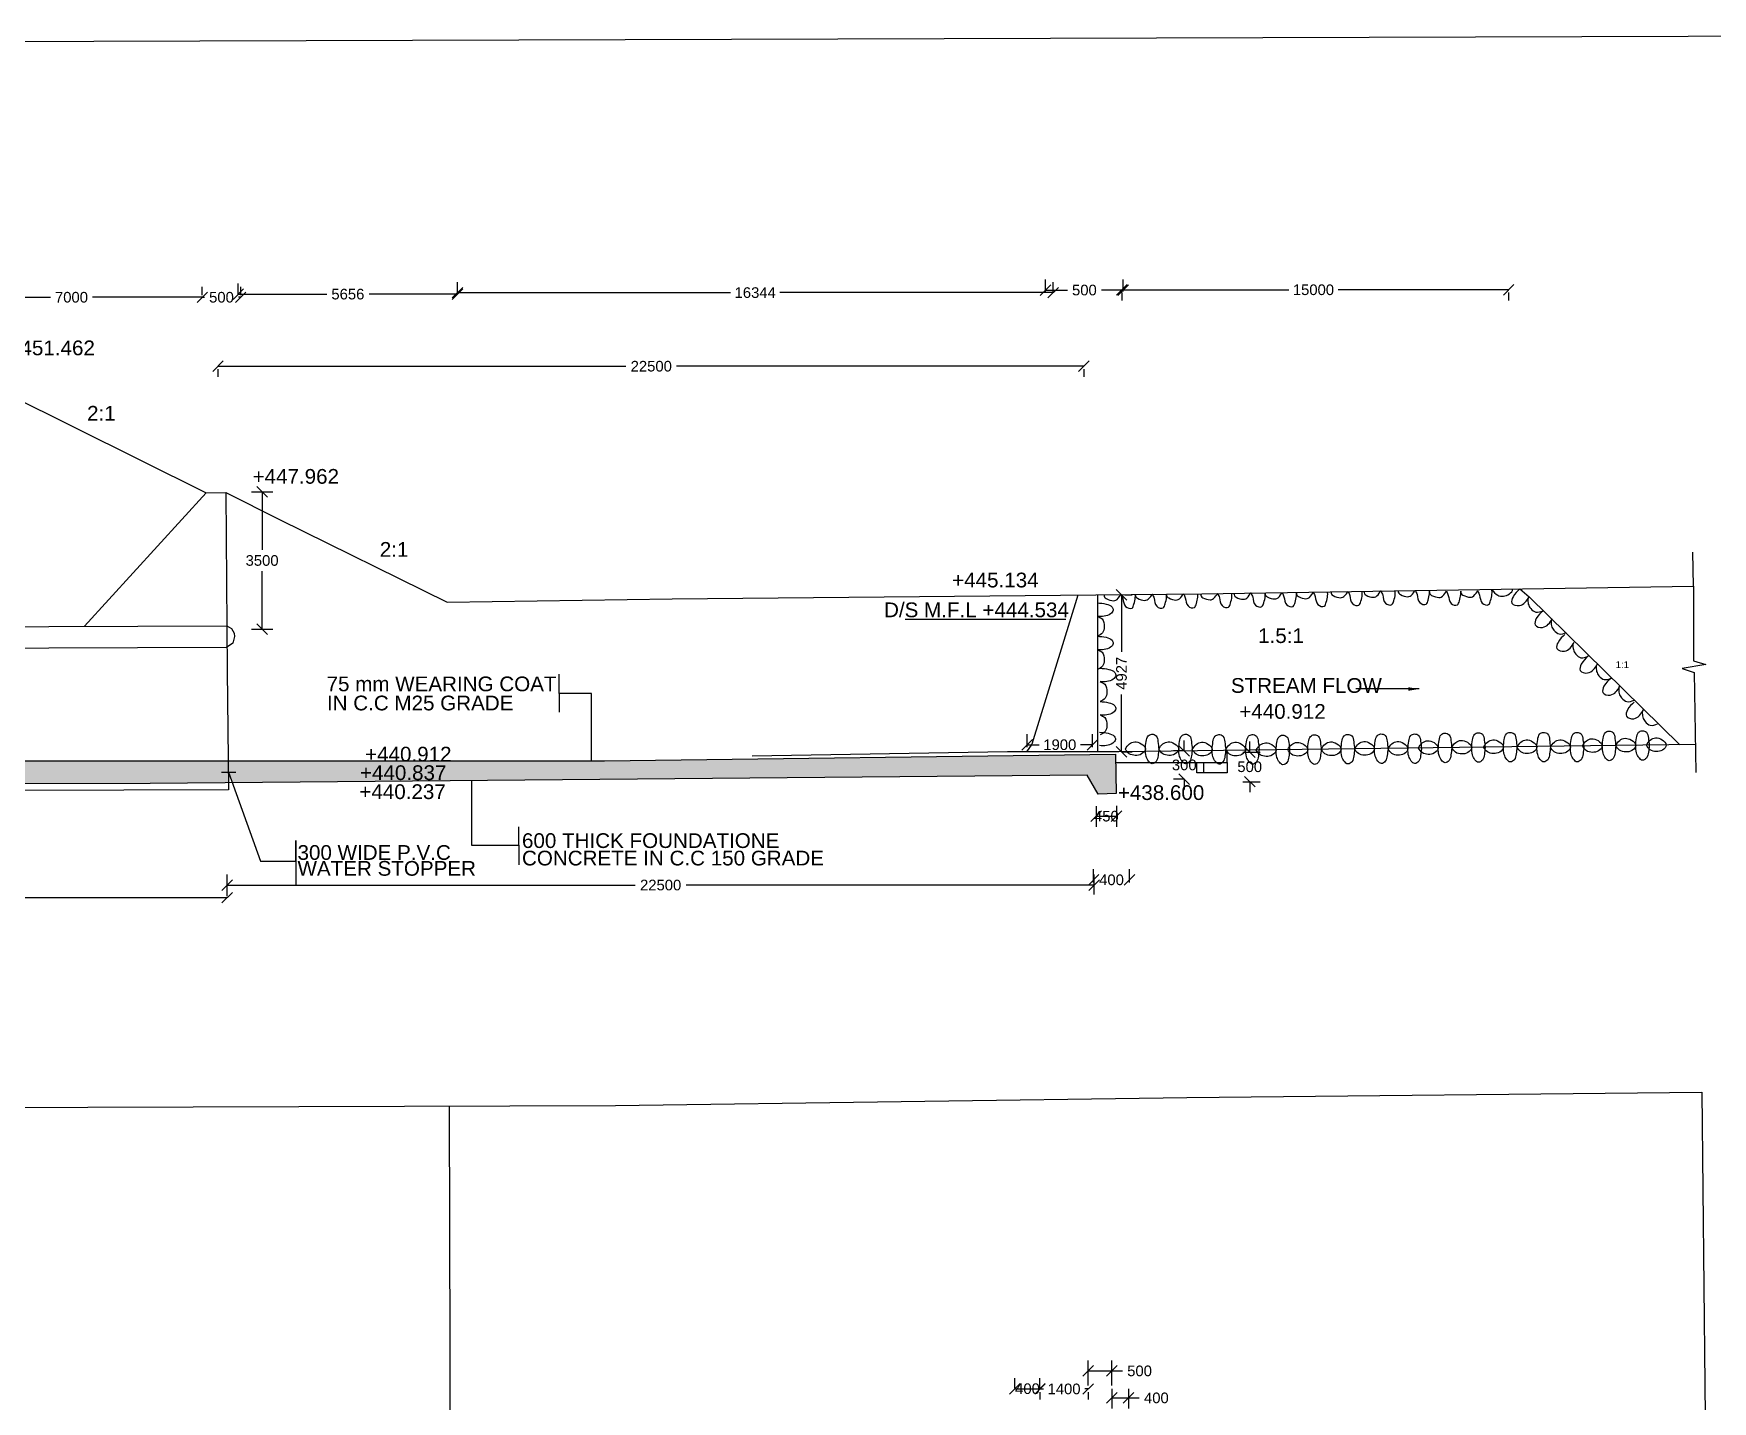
# Model space of a CAD drawing. Header units: inches. Extents: x 112 to 101600, y 95 to 62139.
# Drawn here: x 167.72 to 196.19, y 139.35 to 162.56 of the extents above; entities that cross this region are included whole.
import ezdxf

# ---------------------------------------------------------------- set-up
doc = ezdxf.new("R2010")
doc.units = ezdxf.units.IN
doc.header["$MEASUREMENT"] = 0
doc.layers.add('DRAWING', color=7, linetype='Continuous')
doc.styles.get("Standard").update_dxf_attribs({"font": 'arial.ttf'})
doc.dimstyles.get("Standard").update_dxf_attribs({"dimtxt": 0.18, "dimasz": 0.18, "dimexe": 0.18, "dimexo": 0.0625, "dimgap": 0.09, "dimtad": 0, "dimtih": 1, "dimtoh": 1, "dimdec": 4, "dimzin": 0, "dimdsep": 46, "dimtxsty": 'Standard', "dimblk": 'OBLIQUE', "dimcen": 0.09, "dimadec": 0, "dimazin": 0, "dimtfac": 1, "dimtdec": 4, "dimtofl": 0, "dimtmove": 0, "dimatfit": 3, "dimfxl": 1, "dimtolj": 1, "dimtzin": 0, "dimarcsym": 0})
pattern_1 = [(50, (0, 0), (0.3586301, -0.03137607), [0.0375, -0.4125]), (355, (0, 0), (-0.06937567, 0.37609607), [0.03, -0.33]), (100.4514, (0.0299, -0.0026), (0.2892547, 0.34471977), [0.0318701, -0.35057106]), (46.1842, (0, 0.1), (0.5336205, -0.0827595), [0.05625, -0.61875]), (96.6356, (0.04447, 0.0931), (0.4673314, 0.4870589), [0.0478051, -0.5258565]), (351.1842, (0, 0.1), (0.467331, 0.4870593), [0.045, -0.495]), (21, (0.05, 0.075), (0.29845353, -0.20130945), [0.0375, -0.4125]), (326, (0.05, 0.075), (0.12165767, 0.362575), [0.03, -0.33]), (71.4514, (0.07487, 0.05822), (0.4201113, 0.16126525), [0.0318701, -0.35057106]), (37.5, (0, 0), (0.00607993, 0.16644693), [0, -0.326, 0, -0.335, 0, -0.33125]), (7.5, (0, 0), (0.13153477, 0.19720586), [0, -0.191, 0, -0.3185, 0, -0.12625]), (327.5, (-0.1115, 0), (0.26691122, -0.011277436), [0, -0.125, 0, -0.39, 0, -0.5175]), (317.5, (-0.1615, 0), (0.29159308, 0.0500525), [0, -0.1625, 0, -0.259, 0, -0.3675])]

# ---------------------------------------------------------------- blocks, each defined once
blk = doc.blocks.new('_Oblique')
at = {"color": 0, "linetype": 'ByBlock', "lineweight": -2}
blk.add_line((-0.5, -0.5), (0.5, 0.5), dxfattribs=at)
blk = doc.blocks.new('*D204')
at = {"layer": 'Defpoints', "color": 0, "transparency": 16777216}
for p in [(166.14, 158.056), (170.578, 158.083), (170.578, 158.056)]:
    blk.add_point(p, dxfattribs=at)
at = {"layer": 'DRAWING', "color": 0, "lineweight": -2, "transparency": 16777216}
for p, q in [((166.14, 158.119), (166.14, 158.263)), ((166.14, 158.083), (168.002, 158.083)), ((170.578, 158.083), (168.717, 158.083)), ((170.578, 158.119), (170.578, 158.263))]:
    blk.add_line(p, q, dxfattribs=at)
at = {"layer": 'DRAWING', "color": 0, "lineweight": -2, "transparency": 16777216, "xscale": 0.18, "yscale": 0.18, "zscale": 0.18, "rotation": 180}
blk.add_blockref('_Oblique', (166.14, 158.083), dxfattribs=at)
at = {"layer": 'DRAWING', "color": 0, "lineweight": -2, "transparency": 16777216, "xscale": 0.18, "yscale": 0.18, "zscale": 0.18}
blk.add_blockref('_Oblique', (170.578, 158.083), dxfattribs=at)
at = {"layer": 'DRAWING', "color": 0, "transparency": 16777216, "insert": (168.359, 158.083), "char_height": 0.18, "attachment_point": 5}
blk.add_mtext('\\A1;7000', dxfattribs=at)
blk = doc.blocks.new('*D205')
at = {"layer": 'Defpoints', "color": 0, "transparency": 16777216}
for p in [(170.578, 158.056), (171.229, 158.083), (171.229, 158.056)]:
    blk.add_point(p, dxfattribs=at)
at = {"layer": 'DRAWING', "color": 0, "lineweight": -2, "transparency": 16777216}
for p, q in [((170.578, 158.119), (170.578, 158.263)), ((170.578, 158.083), (170.615, 158.083)), ((171.229, 158.083), (171.192, 158.083)), ((171.229, 158.119), (171.229, 158.263))]:
    blk.add_line(p, q, dxfattribs=at)
at = {"layer": 'DRAWING', "color": 0, "lineweight": -2, "transparency": 16777216, "xscale": 0.18, "yscale": 0.18, "zscale": 0.18, "rotation": 180}
blk.add_blockref('_Oblique', (170.578, 158.083), dxfattribs=at)
at = {"layer": 'DRAWING', "color": 0, "lineweight": -2, "transparency": 16777216, "xscale": 0.18, "yscale": 0.18, "zscale": 0.18}
blk.add_blockref('_Oblique', (171.229, 158.083), dxfattribs=at)
at = {"layer": 'DRAWING', "color": 0, "transparency": 16777216, "insert": (170.903, 158.083), "char_height": 0.18, "attachment_point": 5}
blk.add_mtext('\\A1;500', dxfattribs=at)
blk = doc.blocks.new('*D206')
at = {"layer": 'Defpoints', "color": 0, "transparency": 16777216}
for p in [(171.189, 158.069), (174.905, 158.136), (174.905, 158.069)]:
    blk.add_point(p, dxfattribs=at)
at = {"layer": 'DRAWING', "color": 0, "lineweight": -2, "transparency": 16777216}
for p, q in [((171.189, 158.132), (171.189, 158.316)), ((171.189, 158.136), (172.688, 158.136)), ((174.905, 158.136), (173.406, 158.136)), ((174.905, 158.132), (174.905, 158.316))]:
    blk.add_line(p, q, dxfattribs=at)
at = {"layer": 'DRAWING', "color": 0, "lineweight": -2, "transparency": 16777216, "xscale": 0.18, "yscale": 0.18, "zscale": 0.18, "rotation": 180}
blk.add_blockref('_Oblique', (171.189, 158.136), dxfattribs=at)
at = {"layer": 'DRAWING', "color": 0, "lineweight": -2, "transparency": 16777216, "xscale": 0.18, "yscale": 0.18, "zscale": 0.18}
blk.add_blockref('_Oblique', (174.905, 158.136), dxfattribs=at)
at = {"layer": 'DRAWING', "color": 0, "transparency": 16777216, "insert": (173.047, 158.136), "char_height": 0.18, "attachment_point": 5}
blk.add_mtext('\\A1;5656', dxfattribs=at)
blk = doc.blocks.new('*D207')
at = {"layer": 'Defpoints', "color": 0, "transparency": 16777216}
for p in [(174.904, 158.12), (185.009, 158.162), (185.009, 158.12)]:
    blk.add_point(p, dxfattribs=at)
at = {"layer": 'DRAWING', "color": 0, "lineweight": -2, "transparency": 16777216}
for p, q in [((174.904, 158.182), (174.904, 158.342)), ((185.009, 158.182), (185.009, 158.342)), ((174.904, 158.162), (179.537, 158.162)), ((185.009, 158.162), (180.376, 158.162))]:
    blk.add_line(p, q, dxfattribs=at)
at = {"layer": 'DRAWING', "color": 0, "lineweight": -2, "transparency": 16777216, "xscale": 0.18, "yscale": 0.18, "zscale": 0.18, "rotation": 180}
blk.add_blockref('_Oblique', (174.904, 158.162), dxfattribs=at)
at = {"layer": 'DRAWING', "color": 0, "lineweight": -2, "transparency": 16777216, "xscale": 0.18, "yscale": 0.18, "zscale": 0.18}
blk.add_blockref('_Oblique', (185.009, 158.162), dxfattribs=at)
at = {"layer": 'DRAWING', "color": 0, "transparency": 16777216, "insert": (179.956, 158.162), "char_height": 0.18, "attachment_point": 5}
blk.add_mtext('\\A1;16344', dxfattribs=at)
blk = doc.blocks.new('*D208')
at = {"layer": 'Defpoints', "color": 0, "transparency": 16777216}
for p in [(184.881, 158.12), (186.197, 158.205), (186.197, 158.12)]:
    blk.add_point(p, dxfattribs=at)
at = {"layer": 'DRAWING', "color": 0, "lineweight": -2, "transparency": 16777216}
for p, q in [((184.881, 158.182), (184.881, 158.385)), ((186.197, 158.182), (186.197, 158.385)), ((184.881, 158.205), (185.251, 158.205)), ((186.197, 158.205), (185.828, 158.205))]:
    blk.add_line(p, q, dxfattribs=at)
at = {"layer": 'DRAWING', "color": 0, "lineweight": -2, "transparency": 16777216, "xscale": 0.18, "yscale": 0.18, "zscale": 0.18, "rotation": 180}
blk.add_blockref('_Oblique', (184.881, 158.205), dxfattribs=at)
at = {"layer": 'DRAWING', "color": 0, "lineweight": -2, "transparency": 16777216, "xscale": 0.18, "yscale": 0.18, "zscale": 0.18}
blk.add_blockref('_Oblique', (186.197, 158.205), dxfattribs=at)
at = {"layer": 'DRAWING', "color": 0, "transparency": 16777216, "insert": (185.539, 158.205), "char_height": 0.18, "attachment_point": 5}
blk.add_mtext('\\A1;500', dxfattribs=at)
blk = doc.blocks.new('*D209')
at = {"layer": 'Defpoints', "color": 0, "transparency": 16777216}
for p in [(186.176, 158.226), (192.735, 158.226), (192.735, 158.21)]:
    blk.add_point(p, dxfattribs=at)
at = {"layer": 'DRAWING', "color": 0, "lineweight": -2, "transparency": 16777216}
for p, q in [((186.176, 158.21), (189.004, 158.21)), ((186.176, 158.163), (186.176, 158.03)), ((192.735, 158.21), (189.844, 158.21)), ((192.735, 158.163), (192.735, 158.03))]:
    blk.add_line(p, q, dxfattribs=at)
at = {"layer": 'DRAWING', "color": 0, "lineweight": -2, "transparency": 16777216, "xscale": 0.18, "yscale": 0.18, "zscale": 0.18, "rotation": 180}
blk.add_blockref('_Oblique', (186.176, 158.21), dxfattribs=at)
at = {"layer": 'DRAWING', "color": 0, "lineweight": -2, "transparency": 16777216, "xscale": 0.18, "yscale": 0.18, "zscale": 0.18}
blk.add_blockref('_Oblique', (192.735, 158.21), dxfattribs=at)
at = {"layer": 'DRAWING', "color": 0, "transparency": 16777216, "insert": (189.424, 158.21), "char_height": 0.18, "attachment_point": 5}
blk.add_mtext('\\A1;15000', dxfattribs=at)
blk = doc.blocks.new('*D211')
at = {"layer": 'Defpoints', "color": 0, "transparency": 16777216}
for p in [(170.844, 156.926), (185.53, 156.926), (185.53, 156.913)]:
    blk.add_point(p, dxfattribs=at)
at = {"layer": 'DRAWING', "color": 0, "lineweight": -2, "transparency": 16777216}
for p, q in [((170.844, 156.913), (177.763, 156.913)), ((185.53, 156.913), (178.623, 156.913)), ((170.844, 156.864), (170.844, 156.733)), ((185.53, 156.864), (185.53, 156.733))]:
    blk.add_line(p, q, dxfattribs=at)
at = {"layer": 'DRAWING', "color": 0, "lineweight": -2, "transparency": 16777216, "xscale": 0.18, "yscale": 0.18, "zscale": 0.18, "rotation": 180}
blk.add_blockref('_Oblique', (170.844, 156.913), dxfattribs=at)
at = {"layer": 'DRAWING', "color": 0, "lineweight": -2, "transparency": 16777216, "xscale": 0.18, "yscale": 0.18, "zscale": 0.18}
blk.add_blockref('_Oblique', (185.53, 156.913), dxfattribs=at)
at = {"layer": 'DRAWING', "color": 0, "transparency": 16777216, "insert": (178.193, 156.913), "char_height": 0.18, "attachment_point": 5}
blk.add_mtext('\\A1;22500', dxfattribs=at)
blk = doc.blocks.new('*D224')
at = {"layer": 'Defpoints', "color": 0, "transparency": 16777216}
for p in [(171.352, 154.781), (171.352, 152.454), (171.592, 152.454)]:
    blk.add_point(p, dxfattribs=at)
at = {"layer": 'DRAWING', "color": 0, "lineweight": -2, "transparency": 16777216}
for p, q in [((171.414, 154.781), (171.772, 154.781)), ((171.592, 154.781), (171.592, 153.799)), ((171.592, 152.454), (171.592, 153.435)), ((171.414, 152.454), (171.772, 152.454))]:
    blk.add_line(p, q, dxfattribs=at)
at = {"layer": 'DRAWING', "color": 0, "lineweight": -2, "transparency": 16777216, "xscale": 0.18, "yscale": 0.18, "zscale": 0.18}
for p, rotation in [((171.592, 154.781), 90), ((171.592, 152.454), 270)]:
    blk.add_blockref('_Oblique', p, dxfattribs=dict(at, rotation=rotation))
at = {"layer": 'DRAWING', "color": 0, "transparency": 16777216, "insert": (171.592, 153.617), "char_height": 0.18, "attachment_point": 5}
blk.add_mtext('\\A1;3500', dxfattribs=at)
blk = doc.blocks.new('*D225')
at = {"layer": 'Defpoints', "color": 0, "transparency": 16777216}
for p in [(187.302, 150.386), (187.233, 149.91), (187.302, 149.91)]:
    blk.add_point(p, dxfattribs=at)
at = {"layer": 'DRAWING', "color": 0, "lineweight": -2, "transparency": 16777216}
for p, q in [((187.239, 150.386), (187.053, 150.386)), ((187.233, 150.386), (187.233, 150.566)), ((187.239, 149.91), (187.053, 149.91)), ((187.233, 149.91), (187.233, 149.73))]:
    blk.add_line(p, q, dxfattribs=at)
at = {"layer": 'DRAWING', "color": 0, "lineweight": -2, "transparency": 16777216, "xscale": 0.18, "yscale": 0.18, "zscale": 0.18}
for p, rotation in [((187.233, 150.386), 270), ((187.233, 149.91), 90)]:
    blk.add_blockref('_Oblique', p, dxfattribs=dict(at, rotation=rotation))
at = {"layer": 'DRAWING', "color": 0, "transparency": 16777216, "insert": (187.233, 150.148), "char_height": 0.18, "attachment_point": 5}
blk.add_mtext('\\A1;300', dxfattribs=at)
blk = doc.blocks.new('*D226')
at = {"layer": 'Defpoints', "color": 0, "transparency": 16777216}
for p in [(188.161, 150.368), (188.161, 149.865), (188.343, 149.865)]:
    blk.add_point(p, dxfattribs=at)
at = {"layer": 'DRAWING', "color": 0, "lineweight": -2, "transparency": 16777216}
for p, q in [((188.224, 150.368), (188.523, 150.368)), ((188.343, 150.368), (188.343, 150.548)), ((188.224, 149.865), (188.523, 149.865)), ((188.343, 149.865), (188.343, 149.685))]:
    blk.add_line(p, q, dxfattribs=at)
at = {"layer": 'DRAWING', "color": 0, "lineweight": -2, "transparency": 16777216, "xscale": 0.18, "yscale": 0.18, "zscale": 0.18}
for p, rotation in [((188.343, 150.368), 270), ((188.343, 149.865), 90)]:
    blk.add_blockref('_Oblique', p, dxfattribs=dict(at, rotation=rotation))
at = {"layer": 'DRAWING', "color": 0, "transparency": 16777216, "insert": (188.343, 150.117), "char_height": 0.18, "attachment_point": 5}
blk.add_mtext('\\A1;500', dxfattribs=at)
blk = doc.blocks.new('*D227')
at = {"layer": 'Defpoints', "color": 0, "transparency": 16777216}
for p in [(184.567, 150.387), (185.677, 150.491), (185.677, 150.387)]:
    blk.add_point(p, dxfattribs=at)
at = {"layer": 'DRAWING', "color": 0, "lineweight": -2, "transparency": 16777216}
for p, q in [((184.567, 150.449), (184.567, 150.671)), ((185.677, 150.449), (185.677, 150.671)), ((184.567, 150.491), (184.772, 150.491)), ((185.677, 150.491), (185.472, 150.491))]:
    blk.add_line(p, q, dxfattribs=at)
at = {"layer": 'DRAWING', "color": 0, "lineweight": -2, "transparency": 16777216, "xscale": 0.18, "yscale": 0.18, "zscale": 0.18, "rotation": 180}
blk.add_blockref('_Oblique', (184.567, 150.491), dxfattribs=at)
at = {"layer": 'DRAWING', "color": 0, "lineweight": -2, "transparency": 16777216, "xscale": 0.18, "yscale": 0.18, "zscale": 0.18}
blk.add_blockref('_Oblique', (185.677, 150.491), dxfattribs=at)
at = {"layer": 'DRAWING', "color": 0, "transparency": 16777216, "insert": (185.122, 150.491), "char_height": 0.18, "attachment_point": 5}
blk.add_mtext('\\A1;1900', dxfattribs=at)
blk = doc.blocks.new('*D230')
at = {"layer": 'Defpoints', "color": 0, "transparency": 16777216}
for p in [(131.187, 147.863), (171, 147.897), (171, 147.863)]:
    blk.add_point(p, dxfattribs=at)
at = {"layer": 'DRAWING', "color": 0, "lineweight": -2, "transparency": 16777216}
for p, q in [((131.187, 147.925), (131.187, 148.077)), ((171, 147.925), (171, 148.077)), ((131.187, 147.897), (150.664, 147.897)), ((171, 147.897), (151.522, 147.897))]:
    blk.add_line(p, q, dxfattribs=at)
at = {"layer": 'DRAWING', "color": 0, "lineweight": -2, "transparency": 16777216, "xscale": 0.18, "yscale": 0.18, "zscale": 0.18, "rotation": 180}
blk.add_blockref('_Oblique', (131.187, 147.897), dxfattribs=at)
at = {"layer": 'DRAWING', "color": 0, "lineweight": -2, "transparency": 16777216, "xscale": 0.18, "yscale": 0.18, "zscale": 0.18}
blk.add_blockref('_Oblique', (171, 147.897), dxfattribs=at)
at = {"layer": 'DRAWING', "color": 0, "transparency": 16777216, "insert": (151.093, 147.897), "char_height": 0.18, "attachment_point": 5}
blk.add_mtext('\\A1;61750', dxfattribs=at)
blk = doc.blocks.new('*D231')
at = {"layer": 'Defpoints', "color": 0, "transparency": 16777216}
for p in [(185.705, 148.11), (171, 147.886), (185.705, 147.886)]:
    blk.add_point(p, dxfattribs=at)
at = {"layer": 'DRAWING', "color": 0, "lineweight": -2, "transparency": 16777216}
for p, q in [((171, 147.949), (171, 148.29)), ((171, 148.11), (177.922, 148.11)), ((185.705, 148.11), (178.782, 148.11)), ((185.705, 147.949), (185.705, 148.29))]:
    blk.add_line(p, q, dxfattribs=at)
at = {"layer": 'DRAWING', "color": 0, "lineweight": -2, "transparency": 16777216, "xscale": 0.18, "yscale": 0.18, "zscale": 0.18, "rotation": 180}
blk.add_blockref('_Oblique', (171, 148.11), dxfattribs=at)
at = {"layer": 'DRAWING', "color": 0, "lineweight": -2, "transparency": 16777216, "xscale": 0.18, "yscale": 0.18, "zscale": 0.18}
blk.add_blockref('_Oblique', (185.705, 148.11), dxfattribs=at)
at = {"layer": 'DRAWING', "color": 0, "transparency": 16777216, "insert": (178.352, 148.11), "char_height": 0.18, "attachment_point": 5}
blk.add_mtext('\\A1;22500', dxfattribs=at)
blk = doc.blocks.new('*D232')
at = {"layer": 'Defpoints', "color": 0, "transparency": 16777216}
for p in [(185.696, 148.093), (186.303, 148.199), (186.303, 148.093)]:
    blk.add_point(p, dxfattribs=at)
at = {"layer": 'DRAWING', "color": 0, "lineweight": -2, "transparency": 16777216}
for p, q in [((185.696, 148.155), (185.696, 148.379)), ((186.303, 148.155), (186.303, 148.379)), ((185.696, 148.199), (185.707, 148.199)), ((186.303, 148.199), (186.292, 148.199))]:
    blk.add_line(p, q, dxfattribs=at)
at = {"layer": 'DRAWING', "color": 0, "lineweight": -2, "transparency": 16777216, "xscale": 0.18, "yscale": 0.18, "zscale": 0.18, "rotation": 180}
blk.add_blockref('_Oblique', (185.696, 148.199), dxfattribs=at)
at = {"layer": 'DRAWING', "color": 0, "lineweight": -2, "transparency": 16777216, "xscale": 0.18, "yscale": 0.18, "zscale": 0.18}
blk.add_blockref('_Oblique', (186.303, 148.199), dxfattribs=at)
at = {"layer": 'DRAWING', "color": 0, "transparency": 16777216, "insert": (185.999, 148.199), "char_height": 0.18, "attachment_point": 5}
blk.add_mtext('\\A1;400', dxfattribs=at)
blk = doc.blocks.new('*D278')
at = {"layer": 'Defpoints', "color": 0, "transparency": 16777216}
for p in [(184.786, 139.565), (184.361, 139.51), (184.786, 139.51)]:
    blk.add_point(p, dxfattribs=at)
at = {"layer": 'DRAWING', "color": 0, "lineweight": -2, "transparency": 16777216}
for p, q in [((184.361, 139.573), (184.361, 139.745)), ((184.361, 139.565), (184.786, 139.565)), ((184.786, 139.573), (184.786, 139.745))]:
    blk.add_line(p, q, dxfattribs=at)
at = {"layer": 'DRAWING', "color": 0, "lineweight": -2, "transparency": 16777216, "xscale": 0.18, "yscale": 0.18, "zscale": 0.18, "rotation": 180}
blk.add_blockref('_Oblique', (184.361, 139.565), dxfattribs=at)
at = {"layer": 'DRAWING', "color": 0, "lineweight": -2, "transparency": 16777216, "xscale": 0.18, "yscale": 0.18, "zscale": 0.18}
blk.add_blockref('_Oblique', (184.786, 139.565), dxfattribs=at)
at = {"layer": 'DRAWING', "color": 0, "transparency": 16777216, "insert": (184.574, 139.565), "char_height": 0.18, "attachment_point": 5}
blk.add_mtext('\\A1;400', dxfattribs=at)
blk = doc.blocks.new('*D279')
at = {"layer": 'Defpoints', "color": 0, "transparency": 16777216}
for p in [(184.786, 139.573), (185.602, 139.573), (185.602, 139.561)]:
    blk.add_point(p, dxfattribs=at)
at = {"layer": 'DRAWING', "color": 0, "lineweight": -2, "transparency": 16777216}
for p, q in [((184.786, 139.561), (184.844, 139.561)), ((185.602, 139.561), (185.544, 139.561)), ((184.786, 139.51), (184.786, 139.381)), ((185.602, 139.51), (185.602, 139.381))]:
    blk.add_line(p, q, dxfattribs=at)
at = {"layer": 'DRAWING', "color": 0, "lineweight": -2, "transparency": 16777216, "xscale": 0.18, "yscale": 0.18, "zscale": 0.18, "rotation": 180}
blk.add_blockref('_Oblique', (184.786, 139.561), dxfattribs=at)
at = {"layer": 'DRAWING', "color": 0, "lineweight": -2, "transparency": 16777216, "xscale": 0.18, "yscale": 0.18, "zscale": 0.18}
blk.add_blockref('_Oblique', (185.602, 139.561), dxfattribs=at)
at = {"layer": 'DRAWING', "color": 0, "transparency": 16777216, "insert": (185.194, 139.561), "char_height": 0.18, "attachment_point": 5}
blk.add_mtext('\\A1;1400', dxfattribs=at)
blk = doc.blocks.new('*D280')
at = {"layer": 'Defpoints', "color": 0, "transparency": 16777216}
for p in [(186.006, 139.867), (185.602, 139.561), (186.006, 139.561)]:
    blk.add_point(p, dxfattribs=at)
at = {"layer": 'DRAWING', "color": 0, "lineweight": -2, "transparency": 16777216}
for p, q in [((185.602, 139.623), (185.602, 140.047)), ((185.602, 139.867), (186.006, 139.867)), ((186.006, 139.623), (186.006, 140.047)), ((186.006, 139.867), (186.186, 139.867))]:
    blk.add_line(p, q, dxfattribs=at)
at = {"layer": 'DRAWING', "color": 0, "lineweight": -2, "transparency": 16777216, "xscale": 0.18, "yscale": 0.18, "zscale": 0.18, "rotation": 180}
blk.add_blockref('_Oblique', (185.602, 139.867), dxfattribs=at)
at = {"layer": 'DRAWING', "color": 0, "lineweight": -2, "transparency": 16777216, "xscale": 0.18, "yscale": 0.18, "zscale": 0.18}
blk.add_blockref('_Oblique', (186.006, 139.867), dxfattribs=at)
at = {"layer": 'DRAWING', "color": 0, "transparency": 16777216, "insert": (186.475, 139.867), "char_height": 0.18, "attachment_point": 5}
blk.add_mtext('\\A1;500', dxfattribs=at)
blk = doc.blocks.new('*D281')
at = {"layer": 'Defpoints', "color": 0, "transparency": 16777216}
for p in [(186.006, 139.623), (186.288, 139.623), (186.288, 139.409)]:
    blk.add_point(p, dxfattribs=at)
at = {"layer": 'DRAWING', "color": 0, "lineweight": -2, "transparency": 16777216}
for p, q in [((186.006, 139.561), (186.006, 139.229)), ((186.288, 139.561), (186.288, 139.229)), ((186.006, 139.409), (186.288, 139.409)), ((186.288, 139.409), (186.468, 139.409))]:
    blk.add_line(p, q, dxfattribs=at)
at = {"layer": 'DRAWING', "color": 0, "lineweight": -2, "transparency": 16777216, "xscale": 0.18, "yscale": 0.18, "zscale": 0.18, "rotation": 180}
blk.add_blockref('_Oblique', (186.006, 139.409), dxfattribs=at)
at = {"layer": 'DRAWING', "color": 0, "lineweight": -2, "transparency": 16777216, "xscale": 0.18, "yscale": 0.18, "zscale": 0.18}
blk.add_blockref('_Oblique', (186.288, 139.409), dxfattribs=at)
at = {"layer": 'DRAWING', "color": 0, "transparency": 16777216, "insert": (186.76, 139.409), "char_height": 0.18, "attachment_point": 5}
blk.add_mtext('\\A1;400', dxfattribs=at)
blk = doc.blocks.new('*D287')
at = {"layer": 'Defpoints', "color": 0, "transparency": 16777216}
for p in [(185.739, 149.51), (186.086, 149.516), (186.086, 149.279)]:
    blk.add_point(p, dxfattribs=at)
at = {"layer": 'DRAWING', "color": 0, "lineweight": -2, "transparency": 16777216}
for p, q in [((185.739, 149.447), (185.739, 149.099)), ((185.739, 149.279), (186.086, 149.279)), ((186.086, 149.454), (186.086, 149.099))]:
    blk.add_line(p, q, dxfattribs=at)
at = {"layer": 'DRAWING', "color": 0, "lineweight": -2, "transparency": 16777216, "xscale": 0.18, "yscale": 0.18, "zscale": 0.18, "rotation": 180}
blk.add_blockref('_Oblique', (185.739, 149.279), dxfattribs=at)
at = {"layer": 'DRAWING', "color": 0, "lineweight": -2, "transparency": 16777216, "xscale": 0.18, "yscale": 0.18, "zscale": 0.18}
blk.add_blockref('_Oblique', (186.086, 149.279), dxfattribs=at)
at = {"layer": 'DRAWING', "color": 0, "transparency": 16777216, "insert": (185.912, 149.279), "char_height": 0.18, "attachment_point": 5}
blk.add_mtext('\\A1;450', dxfattribs=at)
blk = doc.blocks.new('*D291')
at = {"layer": 'Defpoints', "color": 0, "transparency": 16777216}
for p in [(186.161, 153.034), (186.169, 153.034), (186.122, 150.373)]:
    blk.add_point(p, dxfattribs=at)
at = {"layer": 'DRAWING', "color": 0, "lineweight": -2, "transparency": 16777216}
for p, q in [((186.169, 153.034), (186.169, 152.066)), ((186.224, 153.034), (186.349, 153.034)), ((186.169, 150.373), (186.169, 151.342)), ((186.184, 150.373), (186.349, 150.373))]:
    blk.add_line(p, q, dxfattribs=at)
at = {"layer": 'DRAWING', "color": 0, "lineweight": -2, "transparency": 16777216, "xscale": 0.18, "yscale": 0.18, "zscale": 0.18}
for p, rotation in [((186.169, 153.034), 90), ((186.169, 150.373), 270)]:
    blk.add_blockref('_Oblique', p, dxfattribs=dict(at, rotation=rotation))
at = {"layer": 'DRAWING', "color": 0, "transparency": 16777216, "insert": (186.169, 151.704), "char_height": 0.18, "attachment_point": 5, "rotation": 90}
blk.add_mtext('\\A1;4927', dxfattribs=at)

msp = doc.modelspace()

# ---------------------------------------------------------------- hatches: boundary and pattern name
at = {"layer": 'DRAWING'}
h = msp.add_hatch(dxfattribs=at)
h.set_pattern_fill('AR-CONC', color=256, scale=0.05, style=0)
h.set_pattern_definition(pattern_1)
h.paths.add_polyline_path([(171.01714, 150.22027), (131.14346, 150.22027), (131.13982, 149.84155), (136.74573, 149.8178), (169.69205, 149.83565), (171.02123, 149.84744)])
h.paths.add_polyline_path([(166.0249, 149.77035), (167.61894, 149.77035), (167.61894, 150.15328), (166.0249, 150.15328)], flags=9)
h.paths.add_polyline_path([(164.40957, 149.84161), (166.00362, 149.84161), (166.00362, 150.22454), (164.40957, 150.22454)], flags=9)
h.paths.add_polyline_path([(164.46233, 150.14898), (166.05638, 150.14898), (166.05638, 150.53191), (164.46233, 150.53191)], flags=9)
h.paths.add_polyline_path([(133.37712, 149.87186), (134.97117, 149.87186), (134.97117, 150.25479), (133.37712, 150.25479)], flags=9)
h.paths.add_polyline_path([(132.04576, 149.99852), (133.63981, 149.99852), (133.63981, 150.38145), (132.04576, 150.38145)], flags=9)
h = msp.add_hatch(dxfattribs=at)
h.set_pattern_fill('AR-CONC', color=256, scale=0.05, style=0)
h.set_pattern_definition(pattern_1)
h.paths.add_polyline_path([(186.06814, 150.33295), (177.40173, 150.22027), (171.01714, 150.22027), (171.01929, 150.02408), (171.02476, 150.02408), (171.08777, 149.84803), (185.58624, 149.97658), (185.77407, 149.65061), (186.07684, 149.66434)])
h.paths.add_polyline_path([(173.18827, 149.82469), (174.78231, 149.82469), (174.78231, 150.20762), (173.18827, 150.20762)], flags=25)
h.paths.add_polyline_path([(173.27511, 150.13923), (174.86916, 150.13923), (174.86916, 150.52216), (173.27511, 150.52216)], flags=9)

# ---------------------------------------------------------------- linework, layer by layer
msp.add_lwpolyline([(112.84261, 162.25452), (210.20038, 162.55791), (210.6973, 95.15233), (112.84261, 95.15233)], close=True, dxfattribs=at)
for points in [[(166.1482, 156.99732), (170.64577, 154.76554), (170.97815, 154.77154), (171.88844, 154.31184), (174.72884, 152.91218), (178.54892, 152.96779), (187.53331, 153.05158), (195.87033, 153.18187), (195.86131, 153.75897)], [(170.97815, 154.77154), (171.00045, 151.74053), (171.02224, 149.75524), (171.02041, 149.72883), (165.69386, 149.70872), (159.4535, 149.7146), (151.5706, 149.65347), (141.15015, 149.67809), (131.81956, 149.71731), (131.139, 149.75576), (131.17073, 153.05475), (131.18111, 154.77721)], [(170.64577, 154.76554), (168.58106, 152.50193)], [(185.42573, 153.03193), (184.64794, 150.50219), (184.55536, 150.37206)], [(185.75895, 153.03503), (185.76135, 150.37315)], [(192.92582, 153.13586), (193.08056, 153.00096), (195.6368, 150.49185)], [(195.87033, 153.18187), (195.8685, 151.91588), (196.08149, 151.85034), (195.67592, 151.788), (195.88137, 151.71817), (195.90908, 150.02085)], [(131.16546, 152.50725), (139.2808, 152.45361), (151.20042, 152.38213), (160.42719, 152.46979), (170.99478, 152.51145), (171.07364, 152.46312), (171.11788, 152.385), (171.12409, 152.32741), (171.09426, 152.21537), (170.987, 152.13987), (146.8705, 152.04928), (131.1621, 152.15735), (131.07305, 152.20428), (131.04694, 152.26263), (131.03948, 152.32098), (131.05564, 152.41163), (131.07999, 152.45041), (131.10165, 152.48492), (131.16546, 152.50725)], [(182.49943, 152.62253), (185.22201, 152.62253)], [(113.47489, 151.76914), (123.18605, 151.76914), (124.19307, 150.22027), (177.40173, 150.22027), (186.06814, 150.33295), (186.07684, 149.66434), (185.77407, 149.65061), (185.58624, 149.97658), (169.69205, 149.83565), (136.74573, 149.8178), (127.30378, 149.85781), (127.30301, 149.67486), (124.16836, 149.67486), (124.16836, 149.83715), (121.9667, 149.83715), (121.88752, 149.48486), (121.6001, 149.48486), (121.6001, 150.23347), (124.19307, 150.22027)], [(176.63348, 151.36112), (176.63348, 151.68807), (176.63348, 151.68807)], [(177.17636, 150.22027), (177.17636, 151.36112), (176.63348, 151.36112), (176.63348, 151.04211)], [(195.90134, 150.49515), (186.12188, 150.37348), (184.23243, 150.37177), (179.90346, 150.29876)], [(186.06996, 150.19315), (187.96095, 150.19315), (187.95842, 150.39632)], [(187.96095, 150.19315), (187.96095, 150.01672), (187.44468, 150.01672), (187.44468, 150.19315)], [(187.55944, 150.19315), (187.55944, 150.01672)], [(170.90518, 150.02408), (171.14434, 150.02408)], [(171.02476, 150.02408), (171.56454, 148.5158), (172.16285, 148.5158), (172.16285, 148.86873)], [(175.14273, 149.88398), (175.14273, 148.79057), (175.94812, 148.79057), (175.94812, 149.09947)], [(172.16285, 148.86873), (172.16285, 148.5158), (172.16285, 148.11253)], [(175.94812, 148.79057), (175.94812, 148.45181)], [(166.83694, 144.33882), (177.58439, 144.37192), (187.27656, 144.50518), (196.00882, 144.59622), (196.08186, 137.994), (196.38829, 137.81183), (195.80674, 137.80537), (196.0856, 137.61099), (196.13522, 134.48812), (196.20881, 129.41265), (196.51192, 129.21767), (195.92372, 129.22542), (196.19606, 129.05091), (196.19689, 116.42714), (196.25427, 107.07362), (113.26422, 107.07362)], [(174.80678, 131.92941), (174.76849, 144.36325)]]:
    msp.add_lwpolyline(points, dxfattribs=at)
for points in [[(185.87298, 153.0361), (185.88045, 152.99602), (185.90947, 152.97169), (186.03307, 152.93617), (186.11448, 152.97917), (186.16283, 153.0388), (186.16129, 153.03434)], [(186.16283, 153.0388), (186.19127, 152.97169), (186.23808, 152.8361), (186.34668, 152.81087), (186.37958, 152.87754), (186.40301, 152.98694), (186.4025, 153.04104)], [(186.4025, 153.04104), (186.40998, 153.00096), (186.439, 152.97663), (186.5626, 152.94111), (186.64401, 152.98411), (186.69236, 153.04374), (186.69081, 153.03928)], [(186.69236, 153.04374), (186.7208, 152.97663), (186.76761, 152.84104), (186.87621, 152.81581), (186.90911, 152.88248), (186.93254, 152.99188), (186.93203, 153.04598)], [(186.93203, 153.04598), (186.93951, 153.0059), (186.96853, 152.98157), (187.09212, 152.94605), (187.17353, 152.98905), (187.22188, 153.04868), (187.22034, 153.04422)], [(187.22188, 153.04868), (187.25033, 152.98157), (187.29713, 152.84598), (187.40574, 152.82075), (187.43863, 152.88741), (187.46206, 152.99682), (187.46156, 153.05091)], [(187.51063, 153.05137), (187.5181, 153.01129), (187.54712, 152.98696), (187.67072, 152.95144), (187.75213, 152.99445), (187.80048, 153.05407), (187.79894, 153.04961)], [(187.80048, 153.05407), (187.82892, 152.98696), (187.87573, 152.85138), (187.98433, 152.82614), (188.01723, 152.89281), (188.04066, 153.00222), (188.04015, 153.05631)], [(188.07579, 153.06006), (188.08326, 153.01998), (188.11228, 152.99565), (188.23588, 152.96013), (188.31729, 153.00314), (188.36564, 153.06276), (188.3641, 153.0583)], [(188.36564, 153.06276), (188.39408, 152.99565), (188.44089, 152.86007), (188.54949, 152.83483), (188.58239, 152.9015), (188.60582, 153.01091), (188.60531, 153.065)], [(188.60531, 153.065), (188.61279, 153.02492), (188.64181, 153.00059), (188.76541, 152.96507), (188.84682, 153.00807), (188.89517, 153.0677), (188.89362, 153.06324)], [(188.89517, 153.0677), (188.92361, 153.00059), (188.97042, 152.865), (189.07902, 152.83977), (189.11192, 152.90644), (189.13535, 153.01584), (189.13484, 153.06994)], [(189.13484, 153.06994), (189.14232, 153.02986), (189.17134, 153.00553), (189.29493, 152.97001), (189.37635, 153.01301), (189.4247, 153.07264), (189.42315, 153.06818)], [(189.4247, 153.07264), (189.45314, 153.00553), (189.49994, 152.86994), (189.60855, 152.84471), (189.64144, 152.91138), (189.66487, 153.02078), (189.66437, 153.07488)], [(189.72207, 153.08579), (189.72954, 153.04571), (189.75856, 153.02138), (189.88216, 152.98586), (189.96357, 153.02886), (190.01192, 153.08849), (190.01037, 153.08403)], [(190.01192, 153.08849), (190.04036, 153.02138), (190.08717, 152.88579), (190.19577, 152.86056), (190.22867, 152.92723), (190.2521, 153.03663), (190.25159, 153.09073)], [(190.28076, 153.09452), (190.28823, 153.05444), (190.31725, 153.03011), (190.44085, 152.99459), (190.52226, 153.03759), (190.57061, 153.09722), (190.56907, 153.09276)], [(190.57061, 153.09722), (190.59905, 153.03011), (190.64586, 152.89452), (190.75446, 152.86929), (190.78736, 152.93596), (190.81079, 153.04536), (190.81028, 153.09946)], [(190.86238, 153.10361), (190.86986, 153.06353), (190.89888, 153.0392), (191.02248, 153.00368), (191.10389, 153.04668), (191.15224, 153.10631), (191.15069, 153.10185)], [(191.15224, 153.10631), (191.18068, 153.0392), (191.22749, 152.90361), (191.33609, 152.87838), (191.36899, 152.94505), (191.39242, 153.05445), (191.39191, 153.10855)], [(191.39271, 153.09032), (191.40019, 153.05024), (191.42921, 153.02591), (191.55281, 152.99039), (191.63422, 153.03339), (191.68257, 153.09302), (191.68102, 153.08856)], [(191.68257, 153.09302), (191.71101, 153.02591), (191.75781, 152.89032), (191.86642, 152.86509), (191.89931, 152.93175), (191.92274, 153.04116), (191.92224, 153.09525)], [(191.92224, 153.09525), (191.92972, 153.05517), (191.95873, 153.03085), (192.08233, 152.99533), (192.16374, 153.03833), (192.21209, 153.09796), (192.21055, 153.0935)], [(192.21209, 153.09796), (192.24054, 153.03085), (192.28734, 152.89526), (192.39595, 152.87003), (192.42884, 152.93669), (192.45227, 153.0461), (192.45133, 153.12844)], [(192.45133, 153.12844), (192.54883, 153.0274), (192.74722, 153.05118), (192.80278, 153.13393), (192.80275, 153.13574)], [(192.92582, 153.13586), (192.80936, 153.00229), (192.79089, 152.89659), (192.91654, 152.85299), (193.08056, 153.00096)], [(193.06149, 152.97058), (193.06876, 152.87827), (193.10912, 152.80422), (193.19755, 152.74185), (193.32024, 152.7657)], [(185.75907, 152.89897), (185.90822, 152.8796), (186.00873, 152.82852), (186.02811, 152.77571), (185.98227, 152.7123), (185.87652, 152.67182), (185.75928, 152.67171)], [(185.75928, 152.67171), (185.83946, 152.62603), (185.87475, 152.4922), (185.84653, 152.39007), (185.75958, 152.33373)], [(193.32024, 152.7657), (193.20379, 152.63214), (193.18532, 152.52644), (193.31097, 152.48284), (193.47499, 152.6308)], [(193.45591, 152.60043), (193.46318, 152.50812), (193.50355, 152.43406), (193.59197, 152.3717), (193.71466, 152.39555)], [(193.68966, 152.36253), (193.57321, 152.22897), (193.55473, 152.12327), (193.68039, 152.07967), (193.8444, 152.22764)], [(185.75958, 152.33373), (185.90873, 152.31436), (186.00924, 152.26328), (186.02862, 152.21047), (185.98278, 152.14706), (185.87703, 152.10657), (185.75979, 152.10647)], [(185.75979, 152.10647), (185.83997, 152.06079), (185.87526, 151.92696), (185.84704, 151.82483), (185.76009, 151.76849)], [(193.82533, 152.19726), (193.8326, 152.10495), (193.87297, 152.0309), (193.96139, 151.96853), (194.08408, 151.99238)], [(185.80371, 151.78988), (185.95286, 151.77052), (186.05336, 151.71944), (186.07275, 151.66662), (186.02691, 151.60321), (185.92116, 151.56273), (185.80392, 151.56262)], [(194.08408, 151.99238), (193.96763, 151.85881), (193.94916, 151.75311), (194.07481, 151.70952), (194.23883, 151.85748)], [(194.21976, 151.82711), (194.22702, 151.7348), (194.26739, 151.66074), (194.35581, 151.59838), (194.47851, 151.62222)], [(185.80392, 151.56262), (185.8841, 151.51695), (185.91939, 151.38312), (185.89117, 151.28098), (185.80422, 151.22464)], [(194.46771, 151.61808), (194.35125, 151.48451), (194.33278, 151.37881), (194.45843, 151.33522), (194.62245, 151.48318)], [(185.80422, 151.22464), (185.95337, 151.20527), (186.05388, 151.15419), (186.07326, 151.10138), (186.02742, 151.03797), (185.92167, 150.99749), (185.80443, 150.99738)], [(194.60338, 151.45281), (194.61065, 151.3605), (194.65101, 151.28644), (194.73944, 151.22408), (194.86213, 151.24792)], [(194.86629, 151.21678), (194.74984, 151.08321), (194.73137, 150.97751), (194.85702, 150.93392), (195.02104, 151.08188)], [(185.80443, 150.99738), (185.88461, 150.9517), (185.9199, 150.81788), (185.89168, 150.71574), (185.80473, 150.6594)], [(195.00197, 151.0515), (195.00924, 150.9592), (195.0496, 150.88514), (195.13802, 150.82278), (195.26072, 150.84662)], [(185.79574, 150.70489), (185.94488, 150.68552), (186.04539, 150.63444), (186.06477, 150.58163), (186.01894, 150.51822), (185.91318, 150.47773), (185.79594, 150.47763)], [(186.80208, 150.41908), (186.78743, 150.54636), (186.75499, 150.644), (186.68316, 150.67078), (186.62244, 150.64351), (186.58652, 150.54847), (186.57301, 150.41908), (186.58652, 150.29414), (186.6278, 150.2117), (186.68931, 150.16887), (186.75567, 150.20686), (186.7888, 150.30384), (186.80208, 150.41908)], [(187.36928, 150.41908), (187.35462, 150.54636), (187.32219, 150.644), (187.25035, 150.67078), (187.18964, 150.64351), (187.15372, 150.54847), (187.14021, 150.41908), (187.15372, 150.29414), (187.195, 150.2117), (187.25651, 150.16887), (187.32287, 150.20686), (187.35599, 150.30384), (187.36928, 150.41908)], [(187.9358, 150.41255), (187.92115, 150.53984), (187.88871, 150.63748), (187.81688, 150.66426), (187.75616, 150.63698), (187.72025, 150.54195), (187.70673, 150.41255), (187.72025, 150.28762), (187.76152, 150.20518), (187.82304, 150.16234), (187.8894, 150.20033), (187.92252, 150.29731), (187.9358, 150.41255)], [(188.503, 150.41255), (188.48835, 150.53984), (188.45591, 150.63748), (188.38407, 150.66426), (188.32336, 150.63698), (188.28744, 150.54195), (188.27393, 150.41255), (188.28744, 150.28762), (188.32872, 150.20518), (188.39023, 150.16234), (188.45659, 150.20033), (188.48971, 150.29731), (188.503, 150.41255)], [(189.02038, 150.40248), (189.00573, 150.52976), (188.97329, 150.62741), (188.90146, 150.65418), (188.84074, 150.62691), (188.80483, 150.53188), (188.79132, 150.40248), (188.80483, 150.27755), (188.8461, 150.19511), (188.90762, 150.15227), (188.97398, 150.19026), (189.0071, 150.28724), (189.02038, 150.40248)], [(189.55584, 150.40914), (189.54118, 150.53642), (189.50874, 150.63407), (189.43691, 150.66084), (189.3762, 150.63357), (189.34028, 150.53854), (189.32677, 150.40914), (189.34028, 150.28421), (189.38156, 150.20177), (189.44307, 150.15893), (189.50943, 150.19692), (189.54255, 150.2939), (189.55584, 150.40914)], [(190.12224, 150.41619), (190.10759, 150.54347), (190.07515, 150.64112), (190.00332, 150.66789), (189.9426, 150.64062), (189.90668, 150.54559), (189.89317, 150.41619), (189.90668, 150.29126), (189.94796, 150.20881), (190.00947, 150.16598), (190.07583, 150.20397), (190.10896, 150.30095), (190.12224, 150.41619)], [(190.68864, 150.42324), (190.67399, 150.55052), (190.64155, 150.64816), (190.56972, 150.67494), (190.509, 150.64766), (190.47309, 150.55263), (190.45957, 150.42324), (190.47309, 150.2983), (190.51436, 150.21586), (190.57588, 150.17303), (190.64224, 150.21101), (190.67536, 150.308), (190.68864, 150.42324)], [(191.25584, 150.42324), (191.24119, 150.55052), (191.20875, 150.64816), (191.13691, 150.67494), (191.0762, 150.64766), (191.04028, 150.55263), (191.02677, 150.42324), (191.04028, 150.2983), (191.08156, 150.21586), (191.14307, 150.17303), (191.20943, 150.21101), (191.24255, 150.308), (191.25584, 150.42324)], [(191.77041, 150.43669), (191.75575, 150.56398), (191.72331, 150.66162), (191.65148, 150.6884), (191.59077, 150.66112), (191.55485, 150.56609), (191.54134, 150.43669), (191.55485, 150.31176), (191.59613, 150.22932), (191.65764, 150.18648), (191.724, 150.22447), (191.75712, 150.32145), (191.77041, 150.43669)], [(192.33681, 150.44374), (192.32216, 150.57102), (192.28972, 150.66867), (192.21789, 150.69544), (192.15717, 150.66817), (192.12125, 150.57314), (192.10774, 150.44374), (192.12125, 150.31881), (192.16253, 150.23637), (192.22404, 150.19353), (192.2904, 150.23152), (192.32353, 150.3285), (192.33681, 150.44374)], [(192.87613, 150.45045), (192.86148, 150.57773), (192.82904, 150.67538), (192.75721, 150.70215), (192.69649, 150.67488), (192.66057, 150.57985), (192.64706, 150.45045), (192.66057, 150.32552), (192.70185, 150.24308), (192.76336, 150.20024), (192.82972, 150.23823), (192.86285, 150.33521), (192.87613, 150.45045)], [(193.44333, 150.45045), (193.42867, 150.57773), (193.39623, 150.67538), (193.3244, 150.70215), (193.26369, 150.67488), (193.22777, 150.57985), (193.21426, 150.45045), (193.22777, 150.32552), (193.26904, 150.24308), (193.33056, 150.20024), (193.39692, 150.23823), (193.43004, 150.33521), (193.44333, 150.45045)], [(194.01052, 150.45045), (193.99587, 150.57773), (193.96343, 150.67538), (193.8916, 150.70215), (193.83088, 150.67488), (193.79496, 150.57985), (193.78145, 150.45045), (193.79496, 150.32552), (193.83624, 150.24308), (193.89775, 150.20024), (193.96411, 150.23823), (193.99724, 150.33521), (194.01052, 150.45045)], [(194.55298, 150.47131), (194.53833, 150.5986), (194.50589, 150.69624), (194.43405, 150.72302), (194.37334, 150.69574), (194.33742, 150.60071), (194.32391, 150.47131), (194.33742, 150.34638), (194.3787, 150.26394), (194.44021, 150.2211), (194.50657, 150.25909), (194.53969, 150.35607), (194.55298, 150.47131)], [(195.11938, 150.47836), (195.10473, 150.60564), (195.07229, 150.70329), (195.00046, 150.73006), (194.93974, 150.70279), (194.90382, 150.60776), (194.89031, 150.47836), (194.90382, 150.35343), (194.9451, 150.27099), (195.00661, 150.22815), (195.07297, 150.26614), (195.1061, 150.36312), (195.11938, 150.47836)], [(186.23489, 150.41908), (186.30227, 150.50516), (186.39212, 150.54177), (186.5009, 150.50989), (186.57301, 150.41908), (186.50916, 150.3351), (186.40278, 150.3103), (186.29988, 150.33981), (186.23557, 150.41868)], [(186.80208, 150.41908), (186.86947, 150.50516), (186.95931, 150.54177), (187.06809, 150.50989), (187.14021, 150.41908), (187.07636, 150.3351), (186.96998, 150.3103), (186.86707, 150.33981), (186.80276, 150.41868)], [(187.36861, 150.41255), (187.43599, 150.49864), (187.52584, 150.53525), (187.63462, 150.50337), (187.70673, 150.41255), (187.64288, 150.32858), (187.5365, 150.30378), (187.4336, 150.33328), (187.36929, 150.41216)], [(187.9358, 150.41255), (188.00319, 150.49864), (188.09304, 150.53525), (188.20181, 150.50337), (188.27393, 150.41255), (188.21008, 150.32858), (188.1037, 150.30378), (188.00079, 150.33328), (187.93649, 150.41216)], [(188.45319, 150.40248), (188.52057, 150.48857), (188.61042, 150.52518), (188.7192, 150.49329), (188.79132, 150.40248), (188.72746, 150.31851), (188.62108, 150.2937), (188.51818, 150.32321), (188.45387, 150.40209)], [(188.98864, 150.40914), (189.05603, 150.49523), (189.14587, 150.53184), (189.25465, 150.49996), (189.32677, 150.40914), (189.26292, 150.32517), (189.15654, 150.30036), (189.05363, 150.32987), (188.98932, 150.40875)], [(189.55504, 150.41619), (189.62243, 150.50227), (189.71228, 150.53889), (189.82105, 150.507), (189.89317, 150.41619), (189.82932, 150.33221), (189.72294, 150.30741), (189.62004, 150.33692), (189.55573, 150.41579)], [(190.12145, 150.42324), (190.18883, 150.50932), (190.27868, 150.54593), (190.38746, 150.51405), (190.45957, 150.42324), (190.39572, 150.33926), (190.28934, 150.31446), (190.18644, 150.34397), (190.12213, 150.42284)], [(190.68864, 150.42324), (190.75603, 150.50932), (190.84588, 150.54593), (190.95465, 150.51405), (191.02677, 150.42324), (190.96292, 150.33926), (190.85654, 150.31446), (190.75363, 150.34397), (190.68933, 150.42284)], [(191.20321, 150.43669), (191.2706, 150.52278), (191.36044, 150.55939), (191.46922, 150.52751), (191.54134, 150.43669), (191.47749, 150.35272), (191.37111, 150.32792), (191.2682, 150.35742), (191.20389, 150.4363)], [(191.76961, 150.44374), (191.837, 150.52983), (191.92685, 150.56644), (192.03562, 150.53455), (192.10774, 150.44374), (192.04389, 150.35977), (191.93751, 150.33496), (191.83461, 150.36447), (191.7703, 150.44335)], [(192.30894, 150.45045), (192.37632, 150.53654), (192.46617, 150.57315), (192.57494, 150.54126), (192.64706, 150.45045), (192.58321, 150.36648), (192.47683, 150.34167), (192.37393, 150.37118), (192.30962, 150.45006)], [(192.87613, 150.45045), (192.94352, 150.53654), (193.03336, 150.57315), (193.14214, 150.54126), (193.21426, 150.45045), (193.15041, 150.36648), (193.04403, 150.34167), (192.94112, 150.37118), (192.87681, 150.45006)], [(193.44333, 150.45045), (193.51071, 150.53654), (193.60056, 150.57315), (193.70933, 150.54126), (193.78145, 150.45045), (193.7176, 150.36648), (193.61122, 150.34167), (193.50832, 150.37118), (193.44401, 150.45006)], [(193.98578, 150.47131), (194.05317, 150.5574), (194.14302, 150.59401), (194.25179, 150.56213), (194.32391, 150.47131), (194.26006, 150.38734), (194.15368, 150.36254), (194.05077, 150.39204), (193.98647, 150.47092)], [(194.55219, 150.47836), (194.61957, 150.56445), (194.70942, 150.60106), (194.8182, 150.56917), (194.89031, 150.47836), (194.82646, 150.39439), (194.72008, 150.36958), (194.61718, 150.39909), (194.55287, 150.47797)], [(195.07032, 150.48481), (195.1377, 150.57089), (195.22755, 150.6075), (195.33633, 150.57562), (195.40844, 150.48481), (195.34459, 150.40083), (195.23821, 150.37603), (195.13531, 150.40554), (195.071, 150.48441)]]:
    msp.add_spline(points, degree=3, dxfattribs=at)

# ---------------------------------------------------------------- texts
for s, height, p in [('TBL +451.462', 0.25, (166.55267, 157.1002)), ('2:1', 0.25, (168.62334, 155.9907)), ('+447.962', 0.25, (171.43046, 154.91985)), ('2:1', 0.25, (173.58807, 153.68082)), ('+445.134', 0.25, (183.29629, 153.16133)), ('D/S M.F.L +444.534', 0.25, (182.14115, 152.65552)), ('1.5:1', 0.25, (188.48565, 152.21797)), ('1:1', 0.118101, (194.54892, 151.7916)), ('75 mm WEARING COAT', 0.25, (172.68567, 151.39912)), ('STREAM FLOW', 0.25, (188.02427, 151.37227)), ('IN C.C M25 GRADE', 0.25, (172.69178, 151.07492)), ('+440.912', 0.25, (188.16611, 150.93161)), ('+440.912', 0.25, (173.33893, 150.20732)), ('+440.837', 0.25, (173.25209, 149.89277)), ('+440.237', 0.25, (173.24166, 149.57034)), ('+438.600', 0.25, (186.10657, 149.55442)), ('600 THICK FOUNDATIONE ', 0.25, (176.00009, 148.74003)), ('300 WIDE P.V.C', 0.25, (172.19292, 148.53846)), ('CONCRETE IN C.C 150 GRADE ', 0.25, (176.00009, 148.44378)), ('WATER STOPPER ', 0.25, (172.19292, 148.26916))]:
    msp.add_text(s, height=height, dxfattribs=at).set_placement(p)

# ---------------------------------------------------------------- dimensions: what is measured, and where the dimension line sits
for base, p1, p2, text, picture, middle in [((185.00855, 158.16215), (174.90421, 158.11976), (185.00855, 158.11976), '16344', '*D207', (179.95638, 158.16215)), ((186.19731, 158.20457), (184.88116, 158.11976), (186.19731, 158.11976), '500', '*D208', (185.53924, 158.20457)), ((170.57822, 158.08267), (166.14026, 158.05602), (170.57822, 158.05602), '7000', '*D204', (168.35924, 158.08267)), ((174.90548, 158.13571), (171.18878, 158.06941), (174.90548, 158.06941), '5656', '*D206', (173.04713, 158.13571)), ((185.67714, 150.49107), (184.56666, 150.38653), (185.67714, 150.38653), '1900', '*D227', (185.1219, 150.49107)), ((170.9995, 147.89749), (131.18676, 147.86273), (170.9995, 147.86273), '61750', '*D230', (151.09313, 147.89749)), ((185.70522, 148.11042), (170.9995, 147.88609), (185.70522, 147.88609), '22500', '*D231', (178.35236, 148.11042)), ((186.00611, 139.86735), (185.6023, 139.5606), (186.00611, 139.5606), '500', '*D280', (186.47465, 139.86735)), ((186.288, 139.40932), (186.00611, 139.6231), (186.288, 139.6231), '400', '*D281', (186.76017, 139.40932))]:
    dim = msp.add_linear_dim(base=base, p1=p1, p2=p2, text=text, dimstyle='Standard', dxfattribs=at)
    dim.commit()
    dim.dimension.update_dxf_attribs({"geometry": picture, "text_midpoint": middle})
for base, p1, p2, text, picture, middle in [((192.73542, 158.20984), (186.17604, 158.22576), (192.73542, 158.22576), '15000', '*D209', (189.42441, 158.20984)), ((171.22861, 158.08267), (170.57822, 158.05615), (171.22861, 158.05615), '500', '*D205', (170.90342, 158.08267)), ((185.52999, 156.91341), (170.84367, 156.92621), (185.52999, 156.92621), '22500', '*D211', (178.19276, 156.91341)), ((186.08552, 149.27914), (185.73941, 149.50964), (186.08552, 149.51606), '450', '*D287', (185.91246, 149.27914)), ((186.30259, 148.19947), (185.6963, 148.09259), (186.30259, 148.09259), '400', '*D232', (185.99945, 148.19947)), ((184.78619, 139.56479), (184.36129, 139.51017), (184.78619, 139.51017), '400', '*D278', (184.57374, 139.56479)), ((185.6023, 139.5606), (184.78619, 139.57267), (185.6023, 139.57267), '1400', '*D279', (185.19424, 139.5606))]:
    dim = msp.add_linear_dim(base=base, p1=p1, p2=p2, text=text, dimstyle='Standard', dxfattribs=at)
    dim.commit()
    dim.dimension.update_dxf_attribs({"geometry": picture, "text_midpoint": middle, "dimtype": 160})
for base, p1, p2, text, picture, middle in [((171.59204, 152.4539), (171.35197, 154.78053), (171.35197, 152.4539), '3500', '*D224', (171.59204, 153.61722)), ((187.23289, 149.91001), (187.30171, 150.38633), (187.30171, 149.91001), '300', '*D225', (187.23289, 150.14817)), ((188.34277, 149.86469), (188.16103, 150.36832), (188.16103, 149.86469), '500', '*D226', (188.34277, 150.1165))]:
    dim = msp.add_linear_dim(base=base, p1=p1, p2=p2, angle=90, text=text, dimstyle='Standard', dxfattribs=at)
    dim.commit()
    dim.dimension.update_dxf_attribs({"geometry": picture, "text_midpoint": middle})
dim = msp.add_linear_dim(base=(186.16881, 153.03434), p1=(186.12188, 150.37348), p2=(186.16129, 153.03434), angle=90, text='4927', dimstyle='Standard', dxfattribs=at)
dim.commit()
dim.dimension.update_dxf_attribs({"geometry": '*D291', "text_midpoint": (186.16881, 151.70391), "text_rotation": 90})

# ---------------------------------------------------------------- leaders
msp.add_leader([(191.21496, 151.43758), (190.14083, 151.43758)], dimstyle='Standard', override={"dimgap": 0.09, "dimtad": 0}, dxfattribs=at)

doc.saveas('drawing.dxf')
